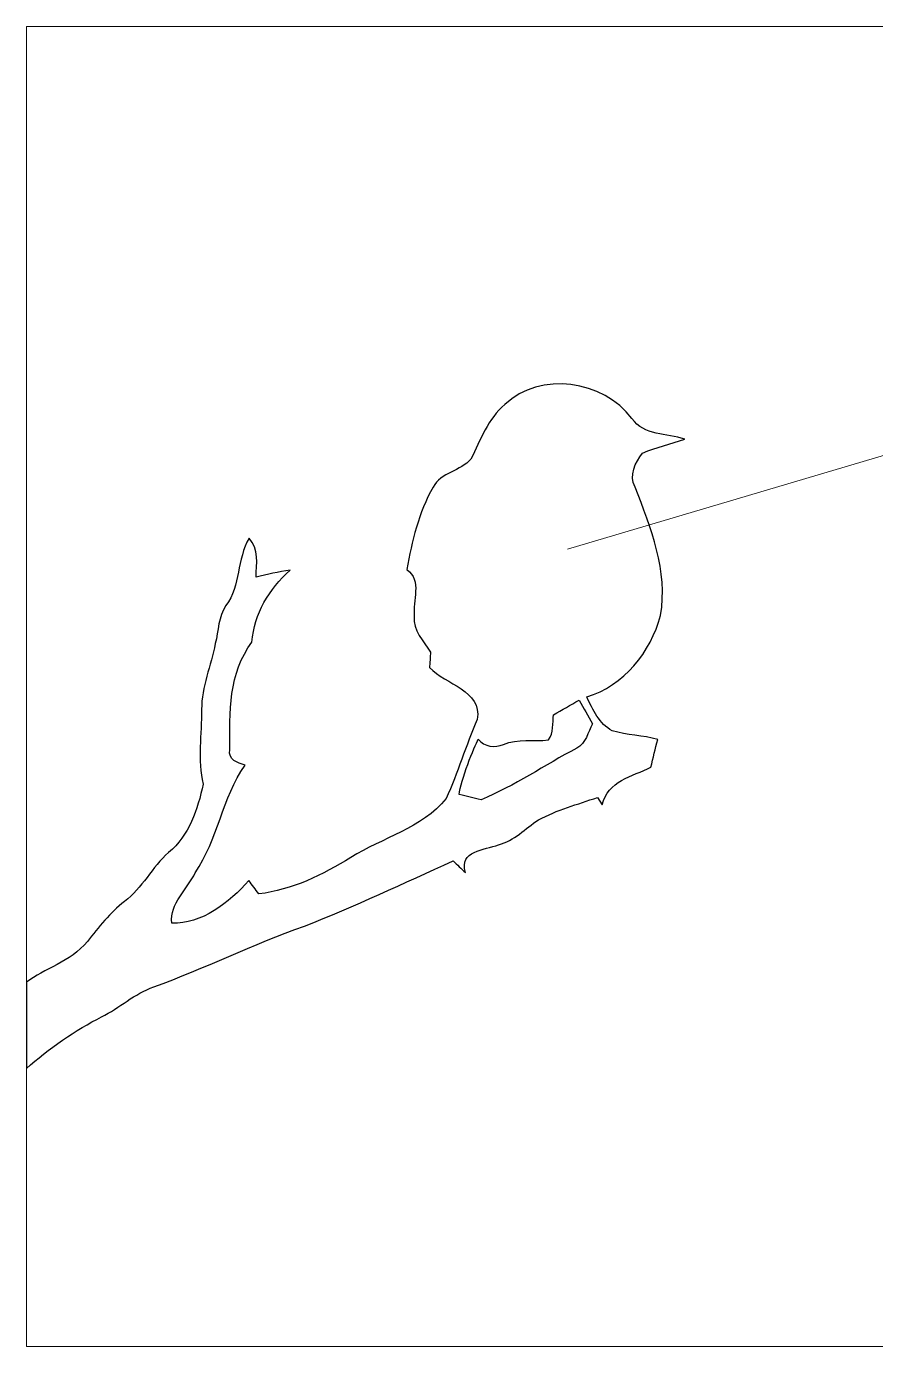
# Model space of a CAD drawing. Header units: centimetres. Extents: x -73.3 to 26.2, y -19.8 to 24.4.
# Drawn here: x -54.84 to -43.9, y -1.27 to 15.73 of the extents above; entities that cross this region are included whole.
import ezdxf

# ---------------------------------------------------------------- set-up
doc = ezdxf.new("R2010")
doc.units = ezdxf.units.CM
doc.header["$MEASUREMENT"] = 0
doc.layers.add('layer 1', color=7, linetype='Continuous')

msp = doc.modelspace()

# ---------------------------------------------------------------- linework, layer by layer
at = {"layer": 'layer 1', "color": 142, "lineweight": 9}
msp.add_open_spline([(-54.84257, 15.72658), (-54.84257, 15.72658), (-37.84257, 15.72658), (-37.84257, 15.72658), (-37.84257, 15.72658), (-37.84257, 15.72658), (-37.84257, -1.27342), (-37.84257, -1.27342), (-37.84257, -1.27342), (-37.84257, -1.27342), (-54.84257, -1.27342), (-54.84257, -1.27342), (-54.84257, -1.27342), (-54.84257, -1.27342), (-54.84257, 15.72658), (-54.84257, 15.72658)], degree=3, knots=[0, 0, 0, 0, 0.2, 0.2, 0.2, 0.2, 0.4, 0.4, 0.4, 0.4, 0.6, 0.6, 0.6, 0.6, 1, 1, 1, 1], dxfattribs=at)
at = {"layer": 'layer 1', "color": 242, "lineweight": 20}
msp.add_open_spline([(-32.6327, 13.51235), (-32.6327, 13.51235), (-47.87272, 8.99679), (-47.87272, 8.99679)], degree=3, dxfattribs=at)
at = {"layer": 'layer 1', "color": 250}
for points, knots in [([(-48.67973, 10.85763), (-48.21971, 11.2892), (-47.40991, 11.16834), (-47.04018, 10.67632), (-47.04018, 10.67632), (-46.88661, 10.45664), (-46.59155, 10.48435), (-46.36119, 10.41255), (-46.36119, 10.41255), (-46.53966, 10.3443), (-46.73019, 10.31016), (-46.90368, 10.23197), (-46.90368, 10.23197), (-46.99754, 10.1111), (-47.08285, 9.94401), (-47.00038, 9.79471), (-47.00038, 9.79471), (-46.79702, 9.27143), (-46.57307, 8.71258), (-46.67261, 8.14095), (-46.67261, 8.14095), (-46.79632, 7.67098), (-47.14684, 7.23658), (-47.62249, 7.09224), (-47.62249, 7.09224), (-47.54427, 6.928), (-47.4618, 6.7467), (-47.29473, 6.6557), (-47.29473, 6.6557), (-47.10346, 6.59881), (-46.90013, 6.5981), (-46.70816, 6.54407), (-46.70816, 6.54407), (-46.73944, 6.42605), (-46.76859, 6.30732), (-46.79561, 6.18787), (-46.79561, 6.18787), (-47.0345, 6.06912), (-47.35801, 6.008), (-47.42341, 5.70369), (-47.42341, 5.70369), (-47.42341, 5.70369), (-47.48526, 5.79753), (-47.48526, 5.79753), (-47.48526, 5.79753), (-47.74194, 5.71008), (-48.00642, 5.63757), (-48.24603, 5.50816), (-48.24603, 5.50816), (-48.41666, 5.4008), (-48.55602, 5.23727), (-48.76006, 5.18964), (-48.76006, 5.18964), (-48.94137, 5.1157), (-49.27197, 5.11784), (-49.18595, 4.8306), (-49.18595, 4.8306), (-49.23856, 4.88036), (-49.29118, 4.93012), (-49.34307, 4.9799), (-49.34307, 4.9799), (-49.98083, 4.69692), (-50.61005, 4.39261), (-51.26133, 4.14164), (-51.26133, 4.14164), (-51.9197, 3.90702), (-52.54607, 3.59631), (-53.20232, 3.35813), (-53.20232, 3.35813), (-53.45045, 3.27282), (-53.64172, 3.08654), (-53.87419, 2.97279), (-53.87419, 2.97279), (-54.20125, 2.80642), (-54.566, 2.55671), (-54.84257, 2.30644), (-54.84257, 2.30644), (-54.84257, 2.30644), (-54.84257, 3.41928), (-54.84257, 3.41928), (-54.84257, 3.41928), (-54.61658, 3.59164), (-54.27663, 3.67523), (-54.05693, 3.94469), (-54.05693, 3.94469), (-53.91047, 4.12743), (-53.76683, 4.31512), (-53.57773, 4.45733), (-53.57773, 4.45733), (-53.34807, 4.63081), (-53.22435, 4.90168), (-53.01035, 5.0901), (-53.01035, 5.0901), (-52.74374, 5.30339), (-52.63851, 5.64752), (-52.56384, 5.96747), (-52.56384, 5.96747), (-52.63851, 6.28457), (-52.58589, 6.60949), (-52.58446, 6.93085), (-52.58446, 6.93085), (-52.59087, 7.22378), (-52.45934, 7.49465), (-52.40956, 7.77977), (-52.40956, 7.77977), (-52.36619, 7.9433), (-52.37117, 8.12602), (-52.27092, 8.26963), (-52.27092, 8.26963), (-52.08323, 8.52559), (-52.13085, 8.86686), (-51.97373, 9.13704), (-51.97373, 9.13704), (-51.84505, 8.9977), (-51.87562, 8.80714), (-51.88415, 8.63438), (-51.88415, 8.63438), (-51.73983, 8.67205), (-51.59335, 8.70335), (-51.44548, 8.72397), (-51.44548, 8.72397), (-51.71707, 8.48292), (-51.90761, 8.16512), (-51.93675, 7.79825), (-51.93675, 7.79825), (-52.23396, 7.40295), (-52.22969, 6.88606), (-52.22116, 6.41255), (-52.22116, 6.41255), (-52.24676, 6.28173), (-52.12233, 6.24404), (-52.02563, 6.21347), (-52.02563, 6.21347), (-52.31998, 5.79114), (-52.37615, 5.25504), (-52.66622, 4.82846), (-52.66622, 4.82846), (-52.76861, 4.61659), (-52.99969, 4.43314), (-52.96839, 4.17933), (-52.96839, 4.17933), (-52.58732, 4.15941), (-52.22755, 4.44878), (-51.97728, 4.72749), (-51.97728, 4.72749), (-51.93391, 4.67062), (-51.89126, 4.61374), (-51.84789, 4.55614), (-51.84789, 4.55614), (-51.41774, 4.60806), (-51.02599, 4.80073), (-50.66195, 5.02398), (-50.66195, 5.02398), (-50.25669, 5.28064), (-49.74763, 5.40009), (-49.4348, 5.78332), (-49.4348, 5.78332), (-49.28265, 6.11536), (-49.18168, 6.46942), (-49.03309, 6.80357), (-49.03309, 6.80357), (-48.97053, 7.17543), (-49.44262, 7.25506), (-49.64881, 7.46978), (-49.64881, 7.46978), (-49.64524, 7.51954), (-49.63885, 7.61765), (-49.63529, 7.66743), (-49.63529, 7.66743), (-49.72274, 7.81176), (-49.86494, 7.94755), (-49.84503, 8.131), (-49.84503, 8.131), (-49.86921, 8.33078), (-49.74194, 8.59172), (-49.94102, 8.73179), (-49.94102, 8.73179), (-49.87347, 9.09651), (-49.7917, 9.46908), (-49.6026, 9.79257), (-49.6026, 9.79257), (-49.50306, 9.98738), (-49.24851, 9.99733), (-49.11485, 10.15589), (-49.11485, 10.15589), (-48.99185, 10.40118), (-48.89658, 10.67491), (-48.67973, 10.85763)], [0, 0, 0, 0, 0.02083333, 0.02083333, 0.02083333, 0.02083333, 0.04166667, 0.04166667, 0.04166667, 0.04166667, 0.0625, 0.0625, 0.0625, 0.0625, 0.08333333, 0.08333333, 0.08333333, 0.08333333, 0.10416667, 0.10416667, 0.10416667, 0.10416667, 0.125, 0.125, 0.125, 0.125, 0.14583333, 0.14583333, 0.14583333, 0.14583333, 0.16666667, 0.16666667, 0.16666667, 0.16666667, 0.1875, 0.1875, 0.1875, 0.1875, 0.20833333, 0.20833333, 0.20833333, 0.20833333, 0.22916667, 0.22916667, 0.22916667, 0.22916667, 0.25, 0.25, 0.25, 0.25, 0.27083333, 0.27083333, 0.27083333, 0.27083333, 0.29166667, 0.29166667, 0.29166667, 0.29166667, 0.3125, 0.3125, 0.3125, 0.3125, 0.33333333, 0.33333333, 0.33333333, 0.33333333, 0.35416667, 0.35416667, 0.35416667, 0.35416667, 0.375, 0.375, 0.375, 0.375, 0.39583333, 0.39583333, 0.39583333, 0.39583333, 0.41666667, 0.41666667, 0.41666667, 0.41666667, 0.4375, 0.4375, 0.4375, 0.4375, 0.45833333, 0.45833333, 0.45833333, 0.45833333, 0.47916667, 0.47916667, 0.47916667, 0.47916667, 0.5, 0.5, 0.5, 0.5, 0.52083333, 0.52083333, 0.52083333, 0.52083333, 0.54166667, 0.54166667, 0.54166667, 0.54166667, 0.5625, 0.5625, 0.5625, 0.5625, 0.58333333, 0.58333333, 0.58333333, 0.58333333, 0.60416667, 0.60416667, 0.60416667, 0.60416667, 0.625, 0.625, 0.625, 0.625, 0.64583333, 0.64583333, 0.64583333, 0.64583333, 0.66666667, 0.66666667, 0.66666667, 0.66666667, 0.6875, 0.6875, 0.6875, 0.6875, 0.70833333, 0.70833333, 0.70833333, 0.70833333, 0.72916667, 0.72916667, 0.72916667, 0.72916667, 0.75, 0.75, 0.75, 0.75, 0.77083333, 0.77083333, 0.77083333, 0.77083333, 0.79166667, 0.79166667, 0.79166667, 0.79166667, 0.8125, 0.8125, 0.8125, 0.8125, 0.83333333, 0.83333333, 0.83333333, 0.83333333, 0.85416667, 0.85416667, 0.85416667, 0.85416667, 0.875, 0.875, 0.875, 0.875, 0.89583333, 0.89583333, 0.89583333, 0.89583333, 0.91666667, 0.91666667, 0.91666667, 0.91666667, 0.9375, 0.9375, 0.9375, 0.9375, 0.95833333, 0.95833333, 0.95833333, 0.95833333, 1, 1, 1, 1]), ([(-48.0512, 6.86331), (-48.06686, 6.75452), (-48.04482, 6.63011), (-48.11733, 6.53768), (-48.11733, 6.53768), (-48.31002, 6.51209), (-48.51051, 6.55971), (-48.69537, 6.48079), (-48.69537, 6.48079), (-48.81067, 6.42948), (-48.93786, 6.45251), (-49.02184, 6.54639), (-49.02184, 6.54639), (-49.06725, 6.45963), (-49.2542, 6.01086), (-49.2653, 5.83586), (-49.2653, 5.83586), (-49.17213, 5.81349), (-49.07851, 5.7914), (-48.98544, 5.76768), (-48.98544, 5.76768), (-48.55245, 5.94826), (-48.16354, 6.21417), (-47.75047, 6.43316), (-47.75047, 6.43316), (-47.63245, 6.49359), (-47.60826, 6.63863), (-47.54925, 6.74529), (-47.54925, 6.74529), (-47.60826, 6.84695), (-47.66443, 6.94933), (-47.72203, 7.05171), (-47.72203, 7.05171), (-47.8308, 6.98772), (-47.941, 6.92516), (-48.0512, 6.86331)], [0, 0, 0, 0, 0.1, 0.1, 0.1, 0.1, 0.2, 0.2, 0.2, 0.2, 0.3, 0.3, 0.3, 0.3, 0.4, 0.4, 0.4, 0.4, 0.5, 0.5, 0.5, 0.5, 0.6, 0.6, 0.6, 0.6, 0.7, 0.7, 0.7, 0.7, 0.8, 0.8, 0.8, 0.8, 1, 1, 1, 1])]:
    msp.add_open_spline(points, degree=3, knots=knots, dxfattribs=at)

doc.saveas('drawing.dxf')
